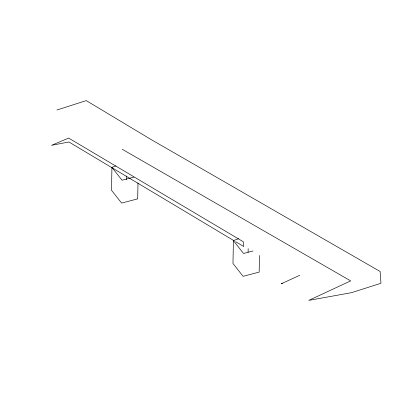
<?xml version="1.0" encoding="UTF-8"?>
<svg xmlns="http://www.w3.org/2000/svg" width="401" height="401" viewBox="0 0 401 401"><rect width="100%" height="100%" fill="white"/><g stroke="black" fill="none" stroke-linecap="round" stroke-linejoin="round"><path stroke-width="0.6" d="M115.974 165.869L111.934 167.372L111.498 190.224L121.603 203.081L137.688 198.866L137.994 182.806M126.606 179.703L126.676 175.999M238.605 238.68L233.412 240.61L232.971 263.467L243.076 276.319L259.161 272.109L259.482 255.427M248.089 252.324L248.164 248.62M299.773 275.286L281.221 283.778L282.439 283.557M56.862 110.029L86.28 100.611L151.728 139.909L380.128 271.497L380.95 283.281L351.497 292.665L308.77 300.389L350.674 280.88L122.275 149.292M133.954 177.107L122.039 180.224L111.934 167.372M253.046 250.966L243.512 253.467L233.412 240.61M234.034 240.74L68.917 141.974L51.488 145.337L68.646 138.079L243.352 241.783L243.678 246.5L235.643 241.698"/></g></svg>
